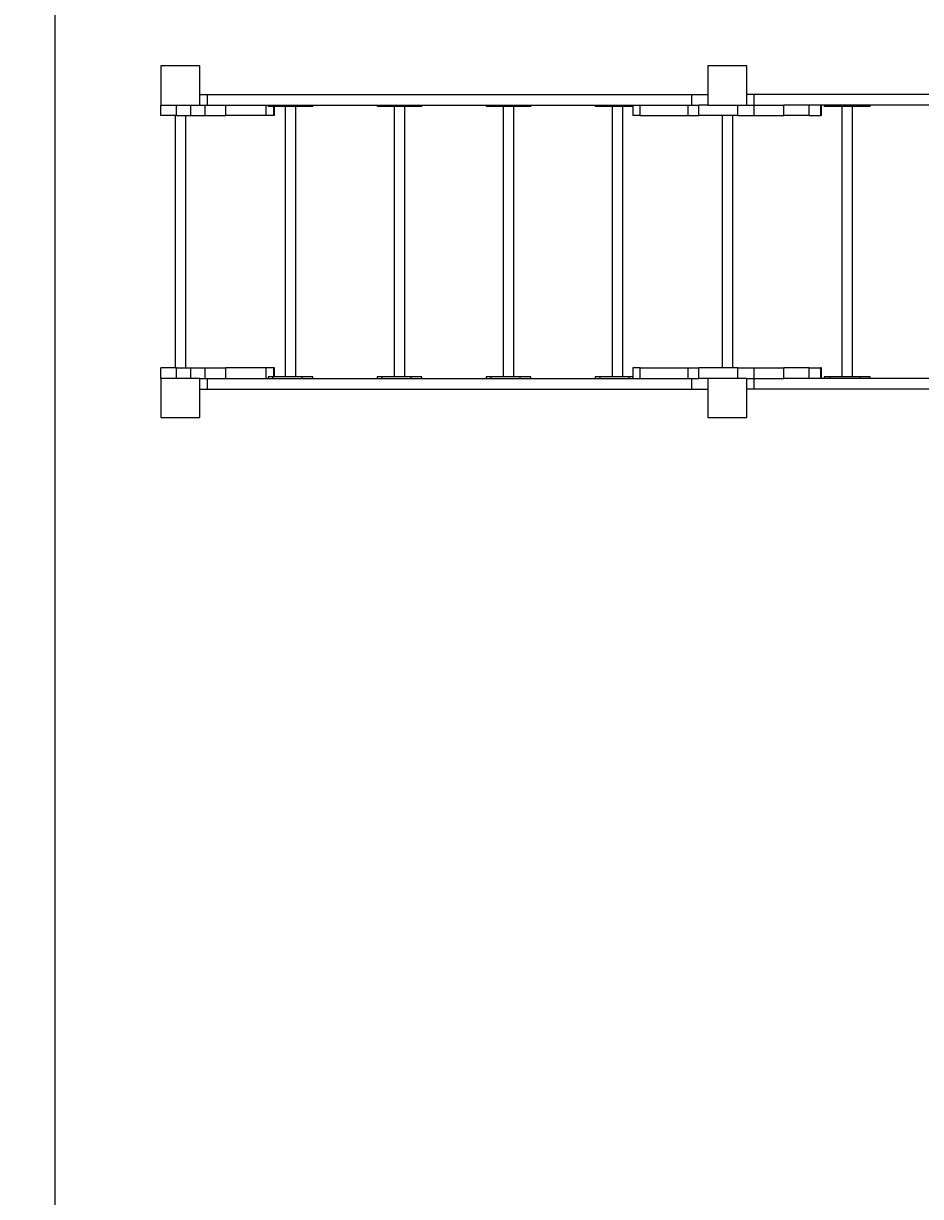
# Model space of a CAD drawing. Header units: millimetres. Extents: x -9608 to 9087, y -7864 to 6934.
# Drawn here: x -6205 to -3909, y -1429 to 1574 of the extents above; entities that cross this region are included whole.
import ezdxf

# ---------------------------------------------------------------- set-up
doc = ezdxf.new("R2010")
doc.units = ezdxf.units.MM
for name, color, linetype in [('DIKOM_ОБЪЕКТ', 7, 'Continuous'), ('DIKOM_РАЗМЕР_ЗОНА', 7, 'Continuous'), ('DIKOM_РАЗМЕР_ОБЪЕКТА', 7, 'Continuous')]:
    doc.layers.add(name, color=color, linetype=linetype)
doc.styles.add('style1', font='arial.ttf', dxfattribs={"width": 0.8})
doc.dimstyles.new('1-50', dxfattribs={"dimtxt": 300, "dimasz": 200, "dimexe": 100, "dimexo": 0, "dimgap": 100, "dimtad": 1, "dimtxsty": 'style1', "dimcen": 200, "dimclrd": 7, "dimclre": 7, "dimclrt": 7, "dimadec": 1, "dimazin": 2, "dimtfac": 1, "dimtmove": 0, "dimatfit": 2, "dimfxl": 0, "dimlwd": 25, "dimlwe": 18, "dimarcsym": 0})

# ---------------------------------------------------------------- blocks, each defined once
blk = doc.blocks.new('*D16')
at = {"layer": 'Defpoints', "color": 0, "transparency": 16777216}
for p in [(-6125, 3662.5), (7039, -2261), (7039, -7136.2)]:
    blk.add_point(p, dxfattribs=at)
at = {"layer": 'DIKOM_РАЗМЕР_ОБЪЕКТА', "color": 7, "lineweight": 18, "transparency": 16777216}
for p, q in [((-6125, 3662.5), (-6125, -7236.2)), ((7039, -2261), (7039, -7236.2))]:
    blk.add_line(p, q, dxfattribs=at)
at = {"layer": 'DIKOM_РАЗМЕР_ОБЪЕКТА', "color": 7, "lineweight": 25, "transparency": 16777216}
blk.add_line((-5925, -7136.2), (6839, -7136.2), dxfattribs=at)
at = {"layer": 'DIKOM_РАЗМЕР_ОБЪЕКТА', "color": 7, "transparency": 16777216}
for points in [[(-5925, -7102.9), (-5925, -7169.5), (-6125, -7136.2)], [(6839, -7102.9), (6839, -7169.5), (7039, -7136.2)]]:
    blk.add_solid(points, dxfattribs=at)
at = {"layer": 'DIKOM_РАЗМЕР_ОБЪЕКТА', "color": 7, "transparency": 16777216, "insert": (326.4, -6882.9), "char_height": 300, "attachment_point": 5, "style": 'style1'}
blk.add_mtext('13200', dxfattribs=at)
blk = doc.blocks.new('*D17')
at = {"layer": 'Defpoints', "color": 0, "transparency": 16777216}
for p in [(779.9, 5437.6), (-8598.7, -4942), (837.1, -4942)]:
    blk.add_point(p, dxfattribs=at)
at = {"layer": 'DIKOM_РАЗМЕР_ОБЪЕКТА', "color": 7, "lineweight": 18, "transparency": 16777216}
for p, q in [((779.9, 5437.6), (-8698.7, 5437.6)), ((837.1, -4942), (-8698.7, -4942))]:
    blk.add_line(p, q, dxfattribs=at)
at = {"layer": 'DIKOM_РАЗМЕР_ОБЪЕКТА', "color": 7, "lineweight": 25, "transparency": 16777216}
blk.add_line((-8598.7, 5237.6), (-8598.7, -4742), dxfattribs=at)
at = {"layer": 'DIKOM_РАЗМЕР_ОБЪЕКТА', "color": 7, "transparency": 16777216}
for points in [[(-8632.1, 5237.6), (-8565.4, 5237.6), (-8598.7, 5437.6)], [(-8632.1, -4742), (-8565.4, -4742), (-8598.7, -4942)]]:
    blk.add_solid(points, dxfattribs=at)
at = {"layer": 'DIKOM_РАЗМЕР_ОБЪЕКТА', "color": 7, "transparency": 16777216, "insert": (-8851.9, -261.4), "char_height": 300, "attachment_point": 5, "rotation": 90, "style": 'style1'}
blk.add_mtext('10400', dxfattribs=at)
blk = doc.blocks.new('*D18')
at = {"layer": 'Defpoints', "color": 0, "transparency": 16777216}
for p in [(-1043.2, 6929.6), (-9158.1, -6445.8), (-215.1, -6445.8)]:
    blk.add_point(p, dxfattribs=at)
at = {"layer": 'DIKOM_РАЗМЕР_ЗОНА', "color": 7, "lineweight": 18, "transparency": 16777216}
for p, q in [((-1043.2, 6929.6), (-9258.1, 6929.6)), ((-215.1, -6445.8), (-9258.1, -6445.8))]:
    blk.add_line(p, q, dxfattribs=at)
at = {"layer": 'DIKOM_РАЗМЕР_ЗОНА', "color": 7, "lineweight": 25, "transparency": 16777216}
blk.add_line((-9158.1, 6729.6), (-9158.1, -6245.8), dxfattribs=at)
at = {"layer": 'DIKOM_РАЗМЕР_ЗОНА', "color": 7, "transparency": 16777216}
for points in [[(-9191.5, 6729.6), (-9124.8, 6729.6), (-9158.1, 6929.6)], [(-9191.5, -6245.8), (-9124.8, -6245.8), (-9158.1, -6445.8)]]:
    blk.add_solid(points, dxfattribs=at)
at = {"layer": 'DIKOM_РАЗМЕР_ЗОНА', "color": 7, "transparency": 16777216, "insert": (-9411.4, -257.2), "char_height": 300, "attachment_point": 5, "rotation": 90, "style": 'style1'}
blk.add_mtext('13400', dxfattribs=at)
blk = doc.blocks.new('*D19')
at = {"layer": 'Defpoints', "color": 0, "transparency": 16777216}
for p in [(-8101.5, 2662.5), (9079.7, -1911.4), (9079.7, -7764.5)]:
    blk.add_point(p, dxfattribs=at)
at = {"layer": 'DIKOM_РАЗМЕР_ЗОНА', "color": 7, "lineweight": 18, "transparency": 16777216}
for p, q in [((-8101.5, 2662.5), (-8101.5, -7864.5)), ((9079.7, -1911.4), (9079.7, -7864.5))]:
    blk.add_line(p, q, dxfattribs=at)
at = {"layer": 'DIKOM_РАЗМЕР_ЗОНА', "color": 7, "lineweight": 25, "transparency": 16777216}
blk.add_line((-7901.5, -7764.5), (8879.7, -7764.5), dxfattribs=at)
at = {"layer": 'DIKOM_РАЗМЕР_ЗОНА', "color": 7, "transparency": 16777216}
for points in [[(-7901.5, -7731.1), (-7901.5, -7797.8), (-8101.5, -7764.5)], [(8879.7, -7731.1), (8879.7, -7797.8), (9079.7, -7764.5)]]:
    blk.add_solid(points, dxfattribs=at)
at = {"layer": 'DIKOM_РАЗМЕР_ЗОНА', "color": 7, "transparency": 16777216, "insert": (369.4, -7511.3), "char_height": 300, "attachment_point": 5, "style": 'style1'}
blk.add_mtext('17200', dxfattribs=at)

msp = doc.modelspace()

# ---------------------------------------------------------------- linework, layer by layer
at = {"layer": 'DIKOM_ОБЪЕКТ', "color": 7, "linetype": 'Continuous', "lineweight": 15}
for p, q in [((-5753.217, 1465.494), (-5853.207, 1465.494)), ((-5853.207, 1465.494), (-5853.207, 1365.494)), ((-5753.217, 1365.494), (-5753.217, 1465.494)), ((-4453.229, 1465.494), (-4453.229, 1365.494)), ((-4353.223, 1465.494), (-4453.229, 1465.494)), ((-4353.223, 1365.494), (-4353.223, 1465.494)), ((-5753.217, 1392.494), (-5734.219, 1392.494)), ((-5734.219, 1365.494), (-5734.219, 1392.494)), ((-5734.219, 1392.494), (-4494.214, 1392.494)), ((-4494.214, 1365.494), (-4494.214, 1392.494)), ((-4494.214, 1392.494), (-4453.229, 1392.494)), ((-4353.116, 1365.494), (-4353.116, 1392.494)), ((-4334.958, 1392.494), (-4353.116, 1392.494)), ((-4334.958, 1365.494), (-4334.958, 1392.494)), ((-2971.28, 1392.494), (-4334.958, 1392.494)), ((-5853.207, 1365.494), (-5753.217, 1365.494)), ((-5853.207, 1338.494), (-5853.207, 1365.494)), ((-5813.214, 1338.494), (-5813.214, 1365.494)), ((-5776.318, 1338.494), (-5776.318, 1365.494)), ((-5753.217, 1365.494), (-5739.636, 1365.494)), ((-5739.636, 1338.494), (-5739.636, 1365.494)), ((-5739.636, 1365.494), (-5687.299, 1365.494)), ((-5734.219, 1365.494), (-4503.69, 1365.494)), ((-5687.299, 1338.494), (-5687.299, 1365.494)), ((-5584.119, 1338.494), (-5584.119, 1365.494)), ((-5579.007, 1365.494), (-5579.007, 1361.494)), ((-5566.342, 1361.494), (-5579.007, 1361.494)), ((-5566.342, 1361.494), (-5566.342, 1365.494)), ((-5491.91, 1361.494), (-5566.342, 1361.494)), ((-5564.511, 1338.494), (-5564.511, 1361.494)), ((-5562.192, 1338.494), (-5562.192, 1361.494)), ((-5535.291, 1361.494), (-5535.291, 669.494)), ((-5508.298, 669.494), (-5508.298, 1361.494)), ((-5491.91, 1361.494), (-5491.91, 1365.494)), ((-5464.581, 1361.494), (-5491.91, 1361.494)), ((-5464.581, 1361.494), (-5464.581, 1365.494)), ((-5299.908, 1365.494), (-5299.908, 1361.494)), ((-5287.244, 1361.494), (-5299.908, 1361.494)), ((-5287.244, 1361.494), (-5287.244, 1365.494)), ((-5212.811, 1361.494), (-5287.244, 1361.494)), ((-5256.192, 1361.494), (-5256.192, 669.494)), ((-5229.199, 669.494), (-5229.199, 1361.494)), ((-5212.811, 1361.494), (-5212.811, 1365.494)), ((-5185.483, 1361.494), (-5212.811, 1361.494)), ((-5185.483, 1361.494), (-5185.483, 1365.494)), ((-5020.81, 1365.494), (-5020.81, 1361.494)), ((-5008.145, 1361.494), (-5020.81, 1361.494)), ((-5008.145, 1361.494), (-5008.145, 1365.494)), ((-4933.713, 1361.494), (-5008.145, 1361.494)), ((-4977.094, 1361.494), (-4977.094, 669.494)), ((-4950.101, 669.494), (-4950.101, 1361.494)), ((-4933.713, 1361.494), (-4933.713, 1365.494)), ((-4906.384, 1361.494), (-4933.713, 1361.494)), ((-4906.384, 1361.494), (-4906.384, 1365.494)), ((-4741.711, 1365.494), (-4741.711, 1361.494)), ((-4729.047, 1361.494), (-4741.711, 1361.494)), ((-4729.047, 1361.494), (-4729.047, 1365.494)), ((-4654.63, 1361.494), (-4729.047, 1361.494)), ((-4697.995, 1361.494), (-4697.995, 669.494)), ((-4671.002, 669.494), (-4671.002, 1361.494)), ((-4654.63, 1361.494), (-4654.63, 1365.494)), ((-4645.734, 1361.494), (-4654.63, 1361.494)), ((-4645.734, 1365.494), (-4645.734, 1338.494)), ((-4626.736, 1338.494), (-4626.736, 1365.494)), ((-4626.736, 1365.494), (-4503.69, 1365.494)), ((-4503.69, 1338.494), (-4503.69, 1365.494)), ((-4503.69, 1365.494), (-4476.331, 1365.494)), ((-4476.331, 1338.494), (-4476.331, 1365.494)), ((-4453.229, 1365.494), (-4476.331, 1365.494)), ((-4453.229, 1365.494), (-4353.223, 1365.494)), ((-4376.355, 1338.494), (-4376.355, 1365.494)), ((-4353.223, 1365.494), (-4335.172, 1365.494)), ((-4335.172, 1338.494), (-4335.172, 1365.494)), ((-4335.172, 1365.494), (-4258.496, 1365.494)), ((-4258.496, 1338.494), (-4258.496, 1365.494)), ((-4251.95, 1365.494), (-4258.496, 1365.494)), ((-3017.484, 1365.494), (-4251.95, 1365.494)), ((-4193.646, 1338.494), (-4193.646, 1365.494)), ((-4164.304, 1338.494), (-4164.304, 1365.494)), ((-4162.213, 1338.494), (-4162.213, 1365.494)), ((-4155.469, 1365.494), (-4155.469, 1361.494)), ((-4140.622, 1361.494), (-4155.469, 1361.494)), ((-4140.622, 1361.494), (-4140.622, 1365.494)), ((-4063.336, 1361.494), (-4140.622, 1361.494)), ((-4110.318, 1361.494), (-4110.318, 669.494)), ((-4083.325, 669.494), (-4083.325, 1361.494)), ((-4063.336, 1361.494), (-4063.336, 1365.494)), ((-4038.174, 1361.494), (-4063.336, 1361.494)), ((-4038.174, 1361.494), (-4038.174, 1365.494)), ((-5813.214, 1338.494), (-5853.207, 1338.494)), ((-5816.708, 1338.494), (-5816.708, 692.494)), ((-5813.214, 1338.494), (-5776.318, 1338.494)), ((-5789.716, 692.494), (-5789.716, 1338.494)), ((-5776.318, 1338.494), (-5739.636, 1338.494)), ((-5739.636, 1338.494), (-5687.299, 1338.494)), ((-5584.119, 1338.494), (-5687.299, 1338.494)), ((-5564.511, 1338.494), (-5584.119, 1338.494)), ((-5562.192, 1338.494), (-5564.511, 1338.494)), ((-4626.736, 1338.494), (-4645.734, 1338.494)), ((-4626.736, 1338.494), (-4503.69, 1338.494)), ((-4503.69, 1338.494), (-4476.331, 1338.494)), ((-4376.355, 1338.494), (-4476.331, 1338.494)), ((-4416.73, 1338.494), (-4416.73, 692.494)), ((-4389.722, 692.494), (-4389.722, 1338.494)), ((-4376.355, 1338.494), (-4335.172, 1338.494)), ((-4335.172, 1338.494), (-4258.496, 1338.494)), ((-4193.646, 1338.494), (-4258.496, 1338.494)), ((-4193.646, 1338.494), (-4164.304, 1338.494)), ((-4162.213, 1338.494), (-4164.304, 1338.494)), ((-5853.207, 665.494), (-5853.207, 692.494)), ((-5813.214, 692.494), (-5853.207, 692.494)), ((-5813.214, 665.494), (-5813.214, 692.494)), ((-5813.214, 692.494), (-5776.318, 692.494)), ((-5776.318, 665.494), (-5776.318, 692.494)), ((-5776.318, 692.494), (-5739.636, 692.494)), ((-5739.636, 665.494), (-5739.636, 692.494)), ((-5739.636, 692.494), (-5687.299, 692.494)), ((-5687.299, 665.494), (-5687.299, 692.494)), ((-5584.119, 692.494), (-5687.299, 692.494)), ((-5584.119, 665.494), (-5584.119, 692.494)), ((-5564.511, 692.494), (-5584.119, 692.494)), ((-5562.192, 692.494), (-5564.511, 692.494)), ((-5564.511, 669.494), (-5564.511, 692.494)), ((-5562.192, 669.494), (-5562.192, 692.494)), ((-4645.734, 692.494), (-4645.734, 665.494)), ((-4626.736, 692.494), (-4645.734, 692.494)), ((-4626.736, 665.494), (-4626.736, 692.494)), ((-4626.736, 692.494), (-4503.69, 692.494)), ((-4503.69, 665.494), (-4503.69, 692.494)), ((-4503.69, 692.494), (-4476.331, 692.494)), ((-4476.331, 665.494), (-4476.331, 692.494)), ((-4376.355, 692.494), (-4476.331, 692.494)), ((-4376.355, 665.494), (-4376.355, 692.494)), ((-4376.355, 692.494), (-4335.172, 692.494)), ((-4335.172, 665.494), (-4335.172, 692.494)), ((-4335.172, 692.494), (-4258.496, 692.494)), ((-4258.496, 665.494), (-4258.496, 692.494)), ((-4193.646, 692.494), (-4258.496, 692.494)), ((-4193.646, 665.494), (-4193.646, 692.494)), ((-4193.646, 692.494), (-4164.304, 692.494)), ((-4164.304, 665.494), (-4164.304, 692.494)), ((-4162.213, 692.494), (-4164.304, 692.494)), ((-4162.213, 665.494), (-4162.213, 692.494)), ((-5853.207, 665.494), (-5853.207, 565.494)), ((-5753.217, 665.494), (-5853.207, 665.494)), ((-5753.217, 565.494), (-5753.217, 665.494)), ((-5753.217, 665.494), (-5739.636, 665.494)), ((-5739.636, 665.494), (-5687.299, 665.494)), ((-5734.219, 638.494), (-5734.219, 665.494)), ((-5734.219, 665.494), (-4503.69, 665.494)), ((-5579.007, 669.494), (-5579.007, 665.494)), ((-5566.342, 669.494), (-5579.007, 669.494)), ((-5566.342, 665.494), (-5566.342, 669.494)), ((-5491.91, 669.494), (-5566.342, 669.494)), ((-5491.91, 665.494), (-5491.91, 669.494)), ((-5464.581, 669.494), (-5491.91, 669.494)), ((-5464.581, 665.494), (-5464.581, 669.494)), ((-5299.908, 669.494), (-5299.908, 665.494)), ((-5287.244, 669.494), (-5299.908, 669.494)), ((-5287.244, 665.494), (-5287.244, 669.494)), ((-5212.811, 669.494), (-5287.244, 669.494)), ((-5212.811, 665.494), (-5212.811, 669.494)), ((-5185.483, 669.494), (-5212.811, 669.494)), ((-5185.483, 665.494), (-5185.483, 669.494)), ((-5020.81, 669.494), (-5020.81, 665.494)), ((-5008.145, 669.494), (-5020.81, 669.494)), ((-5008.145, 665.494), (-5008.145, 669.494)), ((-4933.713, 669.494), (-5008.145, 669.494)), ((-4933.713, 665.494), (-4933.713, 669.494)), ((-4906.384, 669.494), (-4933.713, 669.494)), ((-4906.384, 665.494), (-4906.384, 669.494)), ((-4741.711, 669.494), (-4741.711, 665.494)), ((-4729.047, 669.494), (-4741.711, 669.494)), ((-4729.047, 665.494), (-4729.047, 669.494)), ((-4654.63, 669.494), (-4729.047, 669.494)), ((-4654.63, 665.494), (-4654.63, 669.494)), ((-4645.734, 669.494), (-4654.63, 669.494)), ((-4626.736, 665.494), (-4503.69, 665.494)), ((-4503.69, 665.494), (-4476.331, 665.494)), ((-4494.214, 638.494), (-4494.214, 665.494)), ((-4453.229, 665.494), (-4476.331, 665.494)), ((-4353.223, 665.494), (-4453.229, 665.494)), ((-4453.229, 665.494), (-4453.229, 565.494)), ((-4353.223, 665.494), (-4335.172, 665.494)), ((-4353.223, 565.494), (-4353.223, 665.494)), ((-4353.116, 638.494), (-4353.116, 665.494)), ((-4335.172, 665.494), (-4258.496, 665.494)), ((-4334.958, 638.494), (-4334.958, 665.494)), ((-4251.95, 665.494), (-4258.496, 665.494)), ((-3017.484, 665.494), (-4251.95, 665.494)), ((-4155.469, 669.494), (-4155.469, 665.494)), ((-4140.622, 669.494), (-4155.469, 669.494)), ((-4140.622, 665.494), (-4140.622, 669.494)), ((-4063.336, 669.494), (-4140.622, 669.494)), ((-4063.336, 665.494), (-4063.336, 669.494)), ((-4038.174, 669.494), (-4063.336, 669.494)), ((-4038.174, 665.494), (-4038.174, 669.494)), ((-5753.217, 638.494), (-5734.219, 638.494)), ((-5734.219, 638.494), (-4494.214, 638.494)), ((-4494.214, 638.494), (-4453.229, 638.494)), ((-4334.958, 638.494), (-4353.116, 638.494)), ((-2971.28, 638.494), (-4334.958, 638.494)), ((-5853.207, 565.494), (-5753.217, 565.494)), ((-4453.229, 565.494), (-4353.223, 565.494))]:
    msp.add_line(p, q, dxfattribs=at)

# ---------------------------------------------------------------- dimensions: what is measured, and where the dimension line sits
at = {"layer": 'DIKOM_РАЗМЕР_ЗОНА'}
dim = msp.add_linear_dim(base=(-9158.142, -6445.841), p1=(-1043.162, 6929.576), p2=(-215.074, -6445.841), angle=90, text='13400', dimstyle='1-50', dxfattribs=at)
dim.commit()
dim.dimension.update_dxf_attribs({"geometry": '*D18', "text_midpoint": (-9158.142, -257.239), "dimtype": 160})
dim = msp.add_linear_dim(base=(9079.685, -7764.48), p1=(-8101.458, 2662.494), p2=(9079.685, -1911.421), text='17200', dimstyle='1-50', dxfattribs=at)
dim.commit()
dim.dimension.update_dxf_attribs({"geometry": '*D19', "text_midpoint": (369.421, -7764.48), "dimtype": 160})
at = {"layer": 'DIKOM_РАЗМЕР_ОБЪЕКТА'}
dim = msp.add_linear_dim(base=(-8598.733, -4942.044), p1=(779.88, 5437.622), p2=(837.115, -4942.044), angle=90, text='10400', dimstyle='1-50', dxfattribs=at)
dim.commit()
dim.dimension.update_dxf_attribs({"geometry": '*D17', "text_midpoint": (-8598.733, -261.45), "dimtype": 160})
dim = msp.add_linear_dim(base=(7038.989, -7136.194), p1=(-6124.982, 3662.494), p2=(7038.989, -2261.037), text='13200', dimstyle='1-50', dxfattribs=at)
dim.commit()
dim.dimension.update_dxf_attribs({"geometry": '*D16', "text_midpoint": (326.371, -7136.194), "dimtype": 160})

doc.saveas('drawing.dxf')
